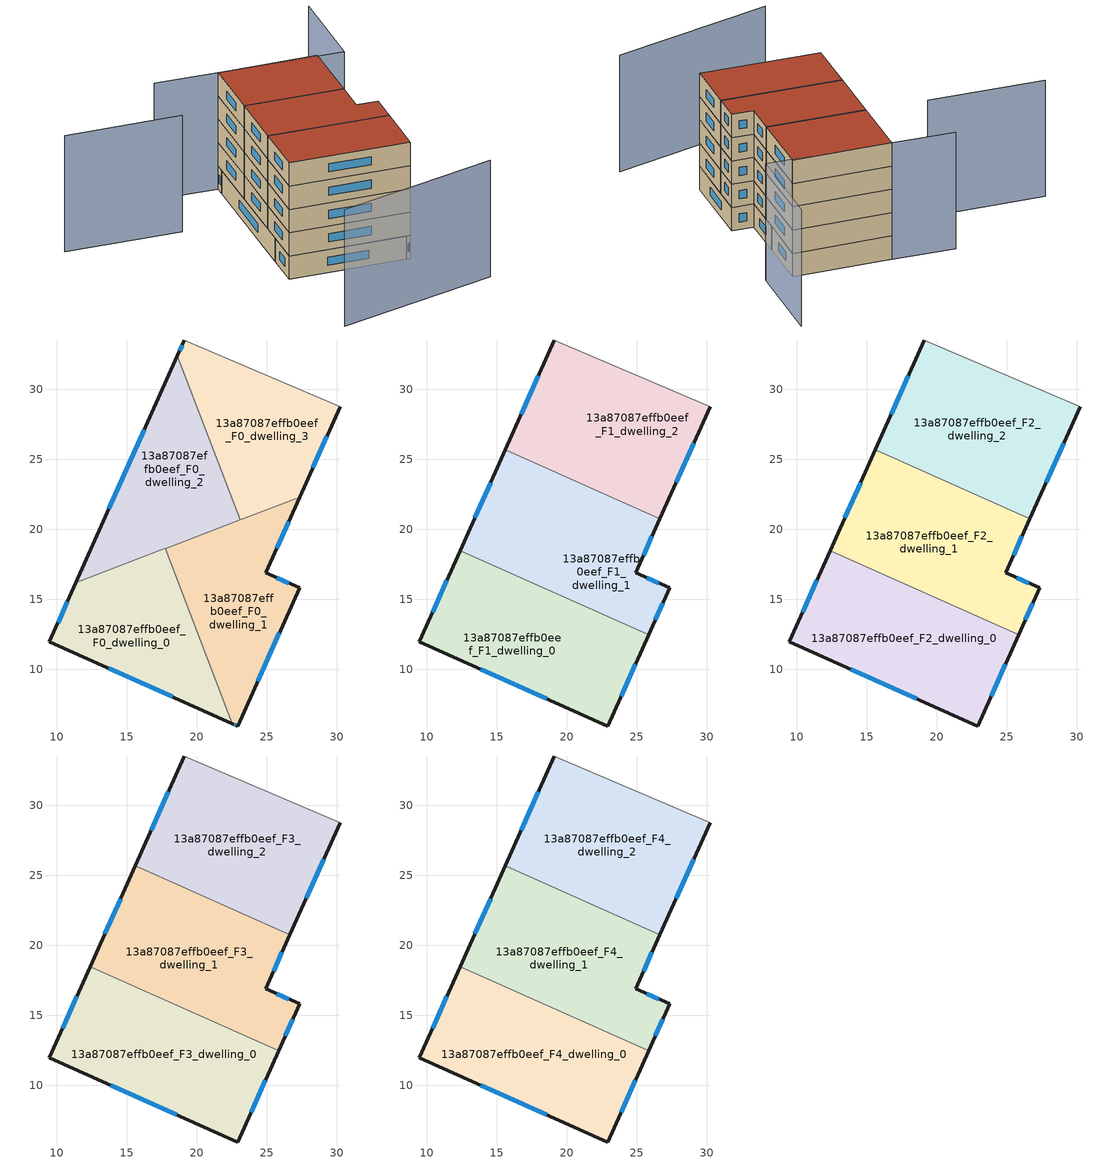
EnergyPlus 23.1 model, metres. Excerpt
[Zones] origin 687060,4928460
13a87087effb0eef_F0_dwelling_0
 floor ground (EU_floor_Construction): 17.75,18.63 22.53,6.13 9.48,11.96 11.37,16.19 z0
 wall outside (EU_wall_Construction): 11.37,16.19 9.48,11.96 22.53,6.13 z0:3
 wall to 13a87087effb0eef_F0_dwelling_1 (EU_wall_Construction): 22.53,6.13 17.75,18.63 z0:3
 wall to 13a87087effb0eef_F0_dwelling_2 (EU_wall_Construction): 17.75,18.63 11.37,16.19 z0:3
 window (EU_Window_Construction): 13.73,10.06 18.29,8.02 / 10.76,14.81 10.1,13.34 z0.98:2.02
13a87087effb0eef_F0_dwelling_1
 floor ground (EU_floor_Construction): 27.34,22.29 24.92,16.89 27.34,15.81 22.93,5.95 22.53,6.13 17.75,18.63 z0
 wall outside (EU_wall_Construction): 22.53,6.13 22.93,5.95 27.34,15.81 24.92,16.89 27.34,22.29 z0:3
 wall to 13a87087effb0eef_F0_dwelling_3 (EU_wall_Construction): 27.34,22.29 23.1,20.67 z0:3
 wall to 13a87087effb0eef_F0_dwelling_2 (EU_wall_Construction): 23.09,20.67 17.75,18.63 z0:3
 window (EU_Window_Construction): 26.55,16.16 25.71,16.54 / 24.37,9.16 25.91,12.6 / 22.66,6.07 22.8,6.01 / 25.71,18.65 26.55,20.54 z0.98:2.02
13a87087effb0eef_F0_dwelling_2
 floor ground (EU_floor_Construction): 18.61,32.4 23.09,20.67 11.37,16.19 z0
 wall outside (EU_wall_Construction): 18.61,32.4 11.37,16.19 z0:3
 wall to 13a87087effb0eef_F0_dwelling_3 (EU_wall_Construction): 23.09,20.67 18.61,32.4 z0:3
 window (EU_Window_Construction): 16.26,27.12 13.72,21.46 z0.98:2.02
 ceiling adiabatic (EU_roof_Construction): 23.09,20.67 18.61,32.4 11.37,16.19 z3
13a87087effb0eef_F0_dwelling_3
 floor ground (EU_floor_Construction): 30.23,28.76 27.34,22.29 23.09,20.67 18.61,32.4 19.11,33.52 z0
 wall outside (EU_wall_Construction): 19.11,33.52 18.61,32.4 / 27.34,22.29 30.23,28.76 z0:3
 wall adiabatic (EU_wall_Construction): 30.23,28.76 19.11,33.52 z0:3
 window (EU_Window_Construction): 18.95,33.15 18.77,32.76 / 28.28,24.4 29.29,26.66 z0.98:2.02
13a87087effb0eef_F1_dwelling_0
 floor to 13a87087effb0eef_F0_dwelling_0 (EU_floor_Construction): 18.93,15.55 22.53,6.13 9.48,11.96 11.37,16.19 14.67,17.45 z3
 floor to 13a87087effb0eef_F0_dwelling_1 (EU_floor_Construction): 25.84,12.46 22.93,5.95 22.53,6.13 18.93,15.55 z3
 floor adiabatic (EU_floor_Construction): 14.67,17.45 11.37,16.19 12.39,18.47 z3
 wall outside (EU_wall_Construction): 12.39,18.47 9.48,11.96 22.93,5.95 25.84,12.46 z3:6
 wall to 13a87087effb0eef_F1_dwelling_1 (EU_wall_Construction): 25.84,12.46 12.39,18.47 z3:6
 window (EU_Window_Construction): 23.88,8.07 24.9,10.34 / 13.86,10.01 18.56,7.9 / 11.44,16.35 10.43,14.08 z3.98:5.02
13a87087effb0eef_F1_dwelling_1
 floor to 13a87087effb0eef_F0_dwelling_1 (EU_floor_Construction): 26.65,20.74 24.92,16.89 27.34,15.81 25.84,12.46 18.93,15.55 17.75,18.63 25.09,21.44 z3
 floor to 13a87087effb0eef_F0_dwelling_0 (EU_floor_Construction): 17.75,18.63 18.93,15.55 14.67,17.45 z3
 floor adiabatic (EU_floor_Construction): 22.33,22.67 23.09,20.67 14.67,17.45 12.39,18.47 15.61,25.67 z3
 floor to 13a87087effb0eef_F0_dwelling_3 (EU_floor_Construction): 25.09,21.44 23.09,20.67 22.33,22.67 z3
 wall outside (EU_wall_Construction): 15.61,25.67 12.39,18.47 / 25.84,12.46 27.34,15.81 24.92,16.89 26.65,20.74 z3:6
 wall to 13a87087effb0eef_F1_dwelling_2 (EU_wall_Construction): 26.65,20.74 15.61,25.67 z3:6
 window (EU_Window_Construction): 14.56,23.33 13.44,20.81 / 25.48,18.14 26.08,19.49 / 26.55,16.16 25.71,16.54 / 26.33,13.55 26.85,14.72 z3.98:5.02
13a87087effb0eef_F1_dwelling_2
 floor to 13a87087effb0eef_F0_dwelling_3 (EU_floor_Construction): 30.23,28.76 27.34,22.29 25.09,21.44 22.33,22.67 18.61,32.4 19.11,33.52 z3
 floor to 13a87087effb0eef_F0_dwelling_1 (EU_floor_Construction): 27.34,22.29 26.65,20.74 25.09,21.44 z3
 floor adiabatic (EU_floor_Construction): 18.61,32.4 22.33,22.67 15.61,25.67 z3
 wall outside (EU_wall_Construction): 19.11,33.52 15.61,25.67 / 26.65,20.74 30.23,28.76 z3:6
 wall adiabatic (EU_wall_Construction): 30.23,28.76 19.11,33.52 z3:6
 window (EU_Window_Construction): 17.97,30.97 16.75,28.22 / 27.81,23.35 29.07,26.15 z3.98:5.02
13a87087effb0eef_F2_dwelling_0
 floor to 13a87087effb0eef_F1_dwelling_0 (EU_floor_Construction): 25.84,12.46 22.93,5.95 9.48,11.96 12.39,18.47 z6
 wall outside (EU_wall_Construction): 12.39,18.47 9.48,11.96 22.93,5.95 25.84,12.46 z6:9
 wall to 13a87087effb0eef_F2_dwelling_1 (EU_wall_Construction): 25.84,12.46 12.39,18.47 z6:9
 window (EU_Window_Construction): 23.88,8.07 24.9,10.34 / 13.86,10.01 18.56,7.9 / 11.44,16.35 10.43,14.08 z6.98:8.02
13a87087effb0eef_F2_dwelling_1
 floor to 13a87087effb0eef_F1_dwelling_1 (EU_floor_Construction): 26.65,20.74 24.92,16.89 27.34,15.81 25.84,12.46 12.39,18.47 15.61,25.67 z6
 wall outside (EU_wall_Construction): 15.61,25.67 12.39,18.47 / 25.84,12.46 27.34,15.81 24.92,16.89 26.65,20.74 z6:9
 wall to 13a87087effb0eef_F2_dwelling_2 (EU_wall_Construction): 26.65,20.74 15.61,25.67 z6:9
 window (EU_Window_Construction): 14.56,23.33 13.44,20.81 / 25.48,18.14 26.08,19.49 / 26.55,16.16 25.71,16.54 / 26.33,13.55 26.85,14.72 z6.98:8.02
13a87087effb0eef_F2_dwelling_2
 floor to 13a87087effb0eef_F1_dwelling_2 (EU_floor_Construction): 30.23,28.76 26.65,20.74 15.61,25.67 19.11,33.52 z6
 wall outside (EU_wall_Construction): 19.11,33.52 15.61,25.67 / 26.65,20.74 30.23,28.76 z6:9
 wall adiabatic (EU_wall_Construction): 30.23,28.76 19.11,33.52 z6:9
 window (EU_Window_Construction): 17.97,30.97 16.75,28.22 / 27.81,23.35 29.07,26.15 z6.98:8.02
13a87087effb0eef_F3_dwelling_0
 floor to 13a87087effb0eef_F2_dwelling_0 (EU_floor_Construction): 25.84,12.46 22.93,5.95 9.48,11.96 12.39,18.47 z9
 wall outside (EU_wall_Construction): 12.39,18.47 9.48,11.96 22.93,5.95 25.84,12.46 z9:12
 wall to 13a87087effb0eef_F3_dwelling_1 (EU_wall_Construction): 25.84,12.46 12.39,18.47 z9:12
 window (EU_Window_Construction): 23.88,8.07 24.9,10.34 / 13.86,10.01 18.56,7.9 / 11.44,16.35 10.43,14.08 z9.98:11.02
13a87087effb0eef_F3_dwelling_1
 floor to 13a87087effb0eef_F2_dwelling_1 (EU_floor_Construction): 26.65,20.74 24.92,16.89 27.34,15.81 25.84,12.46 12.39,18.47 15.61,25.67 z9
 wall outside (EU_wall_Construction): 15.61,25.67 12.39,18.47 / 25.84,12.46 27.34,15.81 24.92,16.89 26.65,20.74 z9:12
 wall to 13a87087effb0eef_F3_dwelling_2 (EU_wall_Construction): 26.65,20.74 15.61,25.67 z9:12
 window (EU_Window_Construction): 14.56,23.33 13.44,20.81 / 25.48,18.14 26.08,19.49 / 26.55,16.16 25.71,16.54 / 26.33,13.55 26.85,14.72 z9.98:11.02
13a87087effb0eef_F3_dwelling_2
 floor to 13a87087effb0eef_F2_dwelling_2 (EU_floor_Construction): 30.23,28.76 26.65,20.74 15.61,25.67 19.11,33.52 z9
 wall outside (EU_wall_Construction): 19.11,33.52 15.61,25.67 / 26.65,20.74 30.23,28.76 z9:12
 wall adiabatic (EU_wall_Construction): 30.23,28.76 19.11,33.52 z9:12
 window (EU_Window_Construction): 17.97,30.97 16.75,28.22 / 27.81,23.35 29.07,26.15 z9.98:11.02
13a87087effb0eef_F4_dwelling_0
 floor to 13a87087effb0eef_F3_dwelling_0 (EU_floor_Construction): 25.84,12.46 22.93,5.95 9.48,11.96 12.39,18.47 z12
 wall outside (EU_wall_Construction): 12.39,18.47 9.48,11.96 22.93,5.95 25.84,12.46 z12:15
 wall to 13a87087effb0eef_F4_dwelling_1 (EU_wall_Construction): 25.84,12.46 12.39,18.47 z12:15
 window (EU_Window_Construction): 23.88,8.07 24.9,10.34 / 13.86,10.01 18.56,7.9 / 11.44,16.35 10.43,14.08 z12.98:14.02
 roof outside (EU_roof_Construction): 22.93,5.95 25.84,12.46 12.39,18.47 9.48,11.96 z15
13a87087effb0eef_F4_dwelling_1
 floor to 13a87087effb0eef_F3_dwelling_1 (EU_floor_Construction): 26.65,20.74 24.92,16.89 27.34,15.81 25.84,12.46 12.39,18.47 15.61,25.67 z12
 wall outside (EU_wall_Construction): 15.61,25.67 12.39,18.47 / 25.84,12.46 27.34,15.81 24.92,16.89 26.65,20.74 z12:15
 wall to 13a87087effb0eef_F4_dwelling_2 (EU_wall_Construction): 26.65,20.74 15.61,25.67 z12:15
 window (EU_Window_Construction): 14.56,23.33 13.44,20.81 / 25.48,18.14 26.08,19.49 / 26.55,16.16 25.71,16.54 / 26.33,13.55 26.85,14.72 z12.98:14.02
 roof outside (EU_roof_Construction): 25.84,12.46 27.34,15.81 24.92,16.89 26.65,20.74 15.61,25.67 12.39,18.47 z15
13a87087effb0eef_F4_dwelling_2
 floor to 13a87087effb0eef_F3_dwelling_2 (EU_floor_Construction): 30.23,28.76 26.65,20.74 15.61,25.67 19.11,33.52 z12
 wall outside (EU_wall_Construction): 19.11,33.52 15.61,25.67 / 26.65,20.74 30.23,28.76 z12:15
 wall adiabatic (EU_wall_Construction): 30.23,28.76 19.11,33.52 z12:15
 window (EU_Window_Construction): 17.97,30.97 16.75,28.22 / 27.81,23.35 29.07,26.15 z12.98:14.02
 roof outside (EU_roof_Construction): 26.65,20.74 30.23,28.76 19.11,33.52 15.61,25.67 z15
shading: 6.04,-0.69 26.36,-3.56 / 37.97,38.11 33.03,27.21 / 33.03,27.21 12.07,36.71 / 8.86,28.89 -4.2,34.64 z0:15
[Building]
EU S2 Campaign: North Axis=0; Terrain=City; Solar Distribution=FullExterior
[Site:Location]
Bologna: Latitude=44.5; Longitude=11.25; Time Zone=1; Elevation=37
[SizingPeriod:WeatherFileDays]
AnnualSizingPeriod: Begin Month=1; Begin Day of Month=1; End Month=12; End Day of Month=31; Day of Week for Start Day=Monday; Use Weather File Daylight Saving Period=No; Use Weather File Rain and Snow Indicators=No
[MATERIAL]
EU_InternalMass_Material: Roughness=MediumRough; Thickness=0.1; Conductivity=1; Density=1800; Specific Heat=900; Thermal Absorptance=0.9; Solar Absorptance=0.7; Visible Absorptance=0.7
[MATERIAL:NOMASS] Roughness=MediumRough; Thermal Absorptance=0.9; Solar Absorptance=0.7; Visible Absorptance=0.7
Name | Thermal Resistance
EU_wall_NoMass | 0.905828
EU_roof_NoMass | 0.37593
EU_floor_NoMass | 0.67114
[WINDOWMATERIAL:SIMPLEGLAZINGSYSTEM]
EU_Window_SimpleGlazing: UFactor=4.52486; Solar Heat Gain Coefficient=0.85; Visible Transmittance=0.85
[CONSTRUCTION]
EU_wall_Construction: EU_wall_NoMass
EU_roof_Construction: EU_roof_NoMass
EU_floor_Construction: EU_floor_NoMass
EU_InternalMass_Construction: EU_InternalMass_Material
EU_Window_Construction: EU_Window_SimpleGlazing
[ZONE] Type=1; Multiplier=1; Ceiling Height=autocalculate; Floor Area=autocalculate; Part of Total Floor Area=Yes
Name | Volume
13a87087effb0eef_F0_dwelling_0 | 236.415
13a87087effb0eef_F1_dwelling_0; 13a87087effb0eef_F2_dwelling_0; 13a87087effb0eef_F3_dwelling_0; 13a87087effb0eef_F4_dwelling_0 | 315.209
13a87087effb0eef_F0_dwelling_1 | 236.413
13a87087effb0eef_F1_dwelling_1; 13a87087effb0eef_F2_dwelling_1; 13a87087effb0eef_F3_dwelling_1; 13a87087effb0eef_F4_dwelling_1 | 315.188
13a87087effb0eef_F0_dwelling_2 | 236.405
13a87087effb0eef_F1_dwelling_2; 13a87087effb0eef_F2_dwelling_2; 13a87087effb0eef_F3_dwelling_2; 13a87087effb0eef_F4_dwelling_2 | 315.199
13a87087effb0eef_F0_dwelling_3 | 236.404
[INTERNALMASS] Construction=EU_InternalMass_Construction
Name | Zone or ZoneList | Surface Area
13a87087effb0eef_F0_dwelling_0_EU_InternalMass | 13a87087effb0eef_F0_dwelling_0 | 78.8037
13a87087effb0eef_F0_dwelling_1_EU_InternalMass | 13a87087effb0eef_F0_dwelling_1 | 78.8037
13a87087effb0eef_F0_dwelling_2_EU_InternalMass | 13a87087effb0eef_F0_dwelling_2 | 78.8002
13a87087effb0eef_F0_dwelling_3_EU_InternalMass | 13a87087effb0eef_F0_dwelling_3 | 78.8013
13a87087effb0eef_F1_dwelling_0_EU_InternalMass | 13a87087effb0eef_F1_dwelling_0 | 105.07
13a87087effb0eef_F1_dwelling_1_EU_InternalMass | 13a87087effb0eef_F1_dwelling_1 | 105.062
13a87087effb0eef_F1_dwelling_2_EU_InternalMass | 13a87087effb0eef_F1_dwelling_2 | 105.066
13a87087effb0eef_F2_dwelling_0_EU_InternalMass | 13a87087effb0eef_F2_dwelling_0 | 105.07
13a87087effb0eef_F2_dwelling_1_EU_InternalMass | 13a87087effb0eef_F2_dwelling_1 | 105.062
13a87087effb0eef_F2_dwelling_2_EU_InternalMass | 13a87087effb0eef_F2_dwelling_2 | 105.066
13a87087effb0eef_F3_dwelling_0_EU_InternalMass | 13a87087effb0eef_F3_dwelling_0 | 105.07
13a87087effb0eef_F3_dwelling_1_EU_InternalMass | 13a87087effb0eef_F3_dwelling_1 | 105.062
13a87087effb0eef_F3_dwelling_2_EU_InternalMass | 13a87087effb0eef_F3_dwelling_2 | 105.066
13a87087effb0eef_F4_dwelling_0_EU_InternalMass | 13a87087effb0eef_F4_dwelling_0 | 105.07
13a87087effb0eef_F4_dwelling_1_EU_InternalMass | 13a87087effb0eef_F4_dwelling_1 | 105.062
13a87087effb0eef_F4_dwelling_2_EU_InternalMass | 13a87087effb0eef_F4_dwelling_2 | 105.066
[OTHEREQUIPMENT] Fuel Type=Electricity; Design Level Calculation Method=Watts/Area; Power per Zone Floor Area=1; Fraction Latent=0; Fraction Radiant=0; Fraction Lost=0; Carbon Dioxide Generation Rate=0; EndUse Subcategory=EU_Step8_InternalGains
Name | Zone or ZoneList or Space or SpaceList | Schedule
EU_Step8_InternalGain_13a87087effb0eef_F0_dwelling_0_f000 | 13a87087effb0eef_F0_dwelling_0 | EU_Step8_GainSchedule_13a87087effb0eef_F0_dwelling_0_f000
EU_Step8_InternalGain_13a87087effb0eef_F0_dwelling_1_f000 | 13a87087effb0eef_F0_dwelling_1 | EU_Step8_GainSchedule_13a87087effb0eef_F0_dwelling_1_f000
EU_Step8_InternalGain_13a87087effb0eef_F0_dwelling_2_f000 | 13a87087effb0eef_F0_dwelling_2 | EU_Step8_GainSchedule_13a87087effb0eef_F0_dwelling_2_f000
EU_Step8_InternalGain_13a87087effb0eef_F0_dwelling_3_f000 | 13a87087effb0eef_F0_dwelling_3 | EU_Step8_GainSchedule_13a87087effb0eef_F0_dwelling_3_f000
EU_Step8_InternalGain_13a87087effb0eef_F1_dwelling_0_f000 | 13a87087effb0eef_F1_dwelling_0 | EU_Step8_GainSchedule_13a87087effb0eef_F1_dwelling_0_f000
EU_Step8_InternalGain_13a87087effb0eef_F1_dwelling_1_f000 | 13a87087effb0eef_F1_dwelling_1 | EU_Step8_GainSchedule_13a87087effb0eef_F1_dwelling_1_f000
EU_Step8_InternalGain_13a87087effb0eef_F1_dwelling_2_f000 | 13a87087effb0eef_F1_dwelling_2 | EU_Step8_GainSchedule_13a87087effb0eef_F1_dwelling_2_f000
EU_Step8_InternalGain_13a87087effb0eef_F2_dwelling_0_f000 | 13a87087effb0eef_F2_dwelling_0 | EU_Step8_GainSchedule_13a87087effb0eef_F2_dwelling_0_f000
EU_Step8_InternalGain_13a87087effb0eef_F2_dwelling_1_f000 | 13a87087effb0eef_F2_dwelling_1 | EU_Step8_GainSchedule_13a87087effb0eef_F2_dwelling_1_f000
EU_Step8_InternalGain_13a87087effb0eef_F2_dwelling_2_f000 | 13a87087effb0eef_F2_dwelling_2 | EU_Step8_GainSchedule_13a87087effb0eef_F2_dwelling_2_f000
EU_Step8_InternalGain_13a87087effb0eef_F3_dwelling_0_f000 | 13a87087effb0eef_F3_dwelling_0 | EU_Step8_GainSchedule_13a87087effb0eef_F3_dwelling_0_f000
EU_Step8_InternalGain_13a87087effb0eef_F3_dwelling_1_f000 | 13a87087effb0eef_F3_dwelling_1 | EU_Step8_GainSchedule_13a87087effb0eef_F3_dwelling_1_f000
EU_Step8_InternalGain_13a87087effb0eef_F3_dwelling_2_f000 | 13a87087effb0eef_F3_dwelling_2 | EU_Step8_GainSchedule_13a87087effb0eef_F3_dwelling_2_f000
EU_Step8_InternalGain_13a87087effb0eef_F4_dwelling_0_f000 | 13a87087effb0eef_F4_dwelling_0 | EU_Step8_GainSchedule_13a87087effb0eef_F4_dwelling_0_f000
EU_Step8_InternalGain_13a87087effb0eef_F4_dwelling_1_f000 | 13a87087effb0eef_F4_dwelling_1 | EU_Step8_GainSchedule_13a87087effb0eef_F4_dwelling_1_f000
EU_Step8_InternalGain_13a87087effb0eef_F4_dwelling_2_f000 | 13a87087effb0eef_F4_dwelling_2 | EU_Step8_GainSchedule_13a87087effb0eef_F4_dwelling_2_f000
[ZONEVENTILATION:DESIGNFLOWRATE] Schedule=EU_AlwaysOn; Design Flow Rate Calculation Method=AirChanges/Hour; Air Changes per Hour=0.73129; Ventilation Type=Natural; Fan Pressure Rise=0; Fan Total Efficiency=1; Constant Term Coefficient=1; Temperature Term Coefficient=0; Velocity Term Coefficient=0; Velocity Squared Term Coefficient=0; Minimum Indoor Temperature=-100; Maximum Indoor Temperature=100; Delta Temperature=-100; Minimum Outdoor Temperature=-100; Maximum Outdoor Temperature=100; Maximum Wind Speed=40
Name | Zone or ZoneList or Space or SpaceList
EU_ConstantAir_13a87087effb0eef_F0_dwelling_0 | 13a87087effb0eef_F0_dwelling_0
EU_ConstantAir_13a87087effb0eef_F0_dwelling_1 | 13a87087effb0eef_F0_dwelling_1
EU_ConstantAir_13a87087effb0eef_F0_dwelling_2 | 13a87087effb0eef_F0_dwelling_2
EU_ConstantAir_13a87087effb0eef_F0_dwelling_3 | 13a87087effb0eef_F0_dwelling_3
EU_ConstantAir_13a87087effb0eef_F1_dwelling_0 | 13a87087effb0eef_F1_dwelling_0
EU_ConstantAir_13a87087effb0eef_F1_dwelling_1 | 13a87087effb0eef_F1_dwelling_1
EU_ConstantAir_13a87087effb0eef_F1_dwelling_2 | 13a87087effb0eef_F1_dwelling_2
EU_ConstantAir_13a87087effb0eef_F2_dwelling_0 | 13a87087effb0eef_F2_dwelling_0
EU_ConstantAir_13a87087effb0eef_F2_dwelling_1 | 13a87087effb0eef_F2_dwelling_1
EU_ConstantAir_13a87087effb0eef_F2_dwelling_2 | 13a87087effb0eef_F2_dwelling_2
EU_ConstantAir_13a87087effb0eef_F3_dwelling_0 | 13a87087effb0eef_F3_dwelling_0
EU_ConstantAir_13a87087effb0eef_F3_dwelling_1 | 13a87087effb0eef_F3_dwelling_1
EU_ConstantAir_13a87087effb0eef_F3_dwelling_2 | 13a87087effb0eef_F3_dwelling_2
EU_ConstantAir_13a87087effb0eef_F4_dwelling_0 | 13a87087effb0eef_F4_dwelling_0
EU_ConstantAir_13a87087effb0eef_F4_dwelling_1 | 13a87087effb0eef_F4_dwelling_1
EU_ConstantAir_13a87087effb0eef_F4_dwelling_2 | 13a87087effb0eef_F4_dwelling_2
[HVACTEMPLATE:THERMOSTAT] Constant Heating Setpoint=20; Constant Cooling Setpoint=50
EU_HeatOnly_13a87087effb0eef_F0_dwelling_0; EU_HeatOnly_13a87087effb0eef_F0_dwelling_1; EU_HeatOnly_13a87087effb0eef_F0_dwelling_2; EU_HeatOnly_13a87087effb0eef_F0_dwelling_3; EU_HeatOnly_13a87087effb0eef_F1_dwelling_0; EU_HeatOnly_13a87087effb0eef_F1_dwelling_1; EU_HeatOnly_13a87087effb0eef_F1_dwelling_2; EU_HeatOnly_13a87087effb0eef_F2_dwelling_0; EU_HeatOnly_13a87087effb0eef_F2_dwelling_1; EU_HeatOnly_13a87087effb0eef_F2_dwelling_2; EU_HeatOnly_13a87087effb0eef_F3_dwelling_0; EU_HeatOnly_13a87087effb0eef_F3_dwelling_1; EU_HeatOnly_13a87087effb0eef_F3_dwelling_2; EU_HeatOnly_13a87087effb0eef_F4_dwelling_0; EU_HeatOnly_13a87087effb0eef_F4_dwelling_1; EU_HeatOnly_13a87087effb0eef_F4_dwelling_2
[HVACTEMPLATE:ZONE:IDEALLOADSAIRSYSTEM] System Availability Schedule=EU_AlwaysOn; Maximum Heating Supply Air Temperature=50; Minimum Cooling Supply Air Temperature=13; Maximum Heating Supply Air Humidity Ratio=0.0156; Minimum Cooling Supply Air Humidity Ratio=0.0077; Heating Limit=NoLimit; Cooling Limit=NoLimit; Heating Availability Schedule=EU_AlwaysOn; Cooling Availability Schedule=EU_CoolingOff; Dehumidification Control Type=ConstantSensibleHeatRatio; Cooling Sensible Heat Ratio=0.7; Dehumidification Setpoint=60; Humidification Control Type=None; Humidification Setpoint=30; Outdoor Air Method=None; Outdoor Air Flow Rate per Person=0.00944; Outdoor Air Flow Rate per Zone Floor Area=0; Outdoor Air Flow Rate per Zone=0; Demand Controlled Ventilation Type=None; Outdoor Air Economizer Type=NoEconomizer; Heat Recovery Type=None; Sensible Heat Recovery Effectiveness=0.7; Latent Heat Recovery Effectiveness=0.65
Name | Template Thermostat
13a87087effb0eef_F0_dwelling_0 | EU_HeatOnly_13a87087effb0eef_F0_dwelling_0
13a87087effb0eef_F0_dwelling_1 | EU_HeatOnly_13a87087effb0eef_F0_dwelling_1
13a87087effb0eef_F0_dwelling_2 | EU_HeatOnly_13a87087effb0eef_F0_dwelling_2
13a87087effb0eef_F0_dwelling_3 | EU_HeatOnly_13a87087effb0eef_F0_dwelling_3
13a87087effb0eef_F1_dwelling_0 | EU_HeatOnly_13a87087effb0eef_F1_dwelling_0
13a87087effb0eef_F1_dwelling_1 | EU_HeatOnly_13a87087effb0eef_F1_dwelling_1
13a87087effb0eef_F1_dwelling_2 | EU_HeatOnly_13a87087effb0eef_F1_dwelling_2
13a87087effb0eef_F2_dwelling_0 | EU_HeatOnly_13a87087effb0eef_F2_dwelling_0
13a87087effb0eef_F2_dwelling_1 | EU_HeatOnly_13a87087effb0eef_F2_dwelling_1
13a87087effb0eef_F2_dwelling_2 | EU_HeatOnly_13a87087effb0eef_F2_dwelling_2
13a87087effb0eef_F3_dwelling_0 | EU_HeatOnly_13a87087effb0eef_F3_dwelling_0
13a87087effb0eef_F3_dwelling_1 | EU_HeatOnly_13a87087effb0eef_F3_dwelling_1
13a87087effb0eef_F3_dwelling_2 | EU_HeatOnly_13a87087effb0eef_F3_dwelling_2
13a87087effb0eef_F4_dwelling_0 | EU_HeatOnly_13a87087effb0eef_F4_dwelling_0
13a87087effb0eef_F4_dwelling_1 | EU_HeatOnly_13a87087effb0eef_F4_dwelling_1
13a87087effb0eef_F4_dwelling_2 | EU_HeatOnly_13a87087effb0eef_F4_dwelling_2
[SIZING:ZONE] Zone Cooling Design Supply Air Temperature Input Method=SupplyAirTemperature; Zone Cooling Design Supply Air Temperature=13; Zone Heating Design Supply Air Temperature Input Method=SupplyAirTemperature; Zone Heating Design Supply Air Temperature=50; Zone Cooling Design Supply Air Humidity Ratio=0.008; Zone Heating Design Supply Air Humidity Ratio=0.008; Cooling Design Air Flow Method=DesignDay; Cooling Design Air Flow Rate=0; Cooling Minimum Air Flow per Zone Floor Area=0.000762; Cooling Minimum Air Flow=0; Cooling Minimum Air Flow Fraction=0.2; Heating Design Air Flow Method=DesignDay; Heating Design Air Flow Rate=0; Heating Maximum Air Flow per Zone Floor Area=0.002032; Heating Maximum Air Flow=0.141576; Heating Maximum Air Flow Fraction=0.3; Account for Dedicated Outdoor Air System=No; Dedicated Outdoor Air System Control Strategy=NeutralSupplyAir; Dedicated Outdoor Air Low Setpoint Temperature for Design=autosize; Dedicated Outdoor Air High Setpoint Temperature for Design=autosize; Zone Load Sizing Method=Sensible Load Only No Latent Load; Zone Latent Cooling Design Supply Air Humidity Ratio Input Method=HumidityRatioDifference; Zone Cooling Design Supply Air Humidity Ratio Difference=0.005; Zone Latent Heating Design Supply Air Humidity Ratio Input Method=HumidityRatioDifference; Zone Humidification Design Supply Air Humidity Ratio Difference=0.005
13a87087effb0eef_F0_dwelling_0; 13a87087effb0eef_F0_dwelling_1; 13a87087effb0eef_F0_dwelling_2; 13a87087effb0eef_F0_dwelling_3; 13a87087effb0eef_F1_dwelling_0; 13a87087effb0eef_F1_dwelling_1; 13a87087effb0eef_F1_dwelling_2; 13a87087effb0eef_F2_dwelling_0; 13a87087effb0eef_F2_dwelling_1; 13a87087effb0eef_F2_dwelling_2; 13a87087effb0eef_F3_dwelling_0; 13a87087effb0eef_F3_dwelling_1; 13a87087effb0eef_F3_dwelling_2; 13a87087effb0eef_F4_dwelling_0; 13a87087effb0eef_F4_dwelling_1; 13a87087effb0eef_F4_dwelling_2
[SCHEDULE:CONSTANT]
Name | Hourly Value
EU_AlwaysOn | 1
EU_CoolingOff | 0
[SCHEDULE:FILE] Column Number=1; Rows to Skip at Top=0; Number of Hours of Data=8760; Column Separator=Comma; Interpolate to Timestep=No; Minutes per Item=60; Adjust Schedule for Daylight Savings=Yes
Name | File
EU_Step8_GainSchedule_13a87087effb0eef_F0_dwelling_0_f000 | ../../schedules/13a87087effb0eef/13a87087effb0eef_F0_dwelling_0_f000_gain.csv
EU_Step8_GainSchedule_13a87087effb0eef_F0_dwelling_1_f000 | ../../schedules/13a87087effb0eef/13a87087effb0eef_F0_dwelling_1_f000_gain.csv
EU_Step8_GainSchedule_13a87087effb0eef_F0_dwelling_2_f000 | ../../schedules/13a87087effb0eef/13a87087effb0eef_F0_dwelling_2_f000_gain.csv
EU_Step8_GainSchedule_13a87087effb0eef_F0_dwelling_3_f000 | ../../schedules/13a87087effb0eef/13a87087effb0eef_F0_dwelling_3_f000_gain.csv
EU_Step8_GainSchedule_13a87087effb0eef_F1_dwelling_0_f000 | ../../schedules/13a87087effb0eef/13a87087effb0eef_F1_dwelling_0_f000_gain.csv
EU_Step8_GainSchedule_13a87087effb0eef_F1_dwelling_1_f000 | ../../schedules/13a87087effb0eef/13a87087effb0eef_F1_dwelling_1_f000_gain.csv
EU_Step8_GainSchedule_13a87087effb0eef_F1_dwelling_2_f000 | ../../schedules/13a87087effb0eef/13a87087effb0eef_F1_dwelling_2_f000_gain.csv
EU_Step8_GainSchedule_13a87087effb0eef_F2_dwelling_0_f000 | ../../schedules/13a87087effb0eef/13a87087effb0eef_F2_dwelling_0_f000_gain.csv
EU_Step8_GainSchedule_13a87087effb0eef_F2_dwelling_1_f000 | ../../schedules/13a87087effb0eef/13a87087effb0eef_F2_dwelling_1_f000_gain.csv
EU_Step8_GainSchedule_13a87087effb0eef_F2_dwelling_2_f000 | ../../schedules/13a87087effb0eef/13a87087effb0eef_F2_dwelling_2_f000_gain.csv
EU_Step8_GainSchedule_13a87087effb0eef_F3_dwelling_0_f000 | ../../schedules/13a87087effb0eef/13a87087effb0eef_F3_dwelling_0_f000_gain.csv
EU_Step8_GainSchedule_13a87087effb0eef_F3_dwelling_1_f000 | ../../schedules/13a87087effb0eef/13a87087effb0eef_F3_dwelling_1_f000_gain.csv
EU_Step8_GainSchedule_13a87087effb0eef_F3_dwelling_2_f000 | ../../schedules/13a87087effb0eef/13a87087effb0eef_F3_dwelling_2_f000_gain.csv
EU_Step8_GainSchedule_13a87087effb0eef_F4_dwelling_0_f000 | ../../schedules/13a87087effb0eef/13a87087effb0eef_F4_dwelling_0_f000_gain.csv
EU_Step8_GainSchedule_13a87087effb0eef_F4_dwelling_1_f000 | ../../schedules/13a87087effb0eef/13a87087effb0eef_F4_dwelling_1_f000_gain.csv
EU_Step8_GainSchedule_13a87087effb0eef_F4_dwelling_2_f000 | ../../schedules/13a87087effb0eef/13a87087effb0eef_F4_dwelling_2_f000_gain.csv
